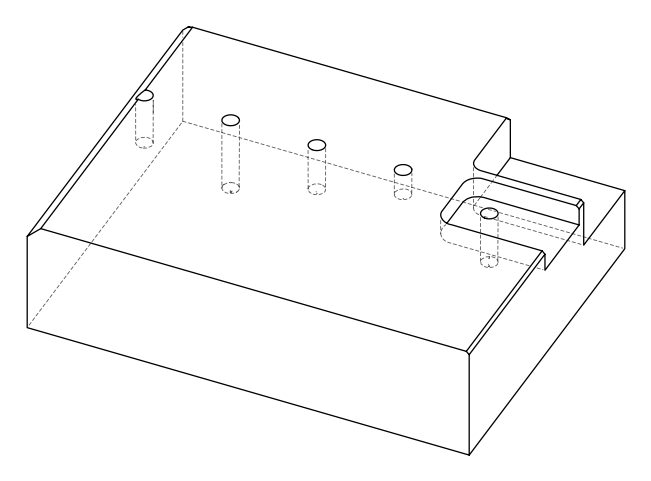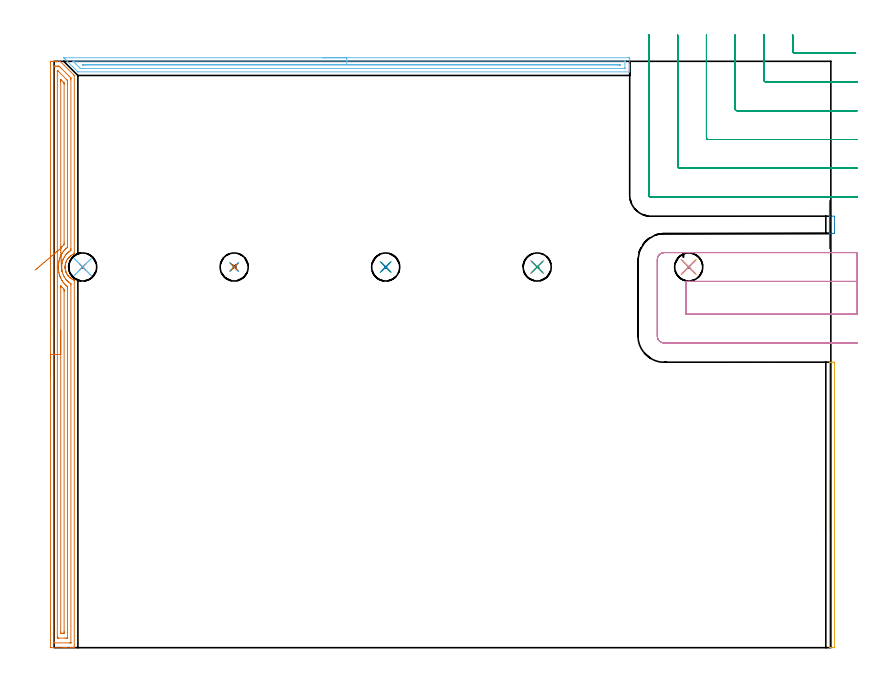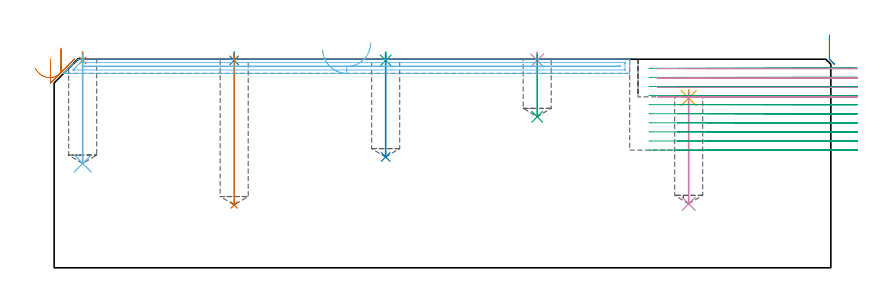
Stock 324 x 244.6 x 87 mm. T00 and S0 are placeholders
(PLAN: 16 operations, 3 tool changes, 32.3 min)
(1 SPOT_DRILL | STEP1POCKET | NXT0321_9005460120000 | 0.03 min | 1 mm3)
(2 SPOT_DRILL_1 | STEP1POCKET_1 | NXT0321_9005460120000 | 0.03 min | 1 mm3)
(3 SPOT_DRILL_2 | STEP1POCKET_2 | NXT0321_9005460120000 | 0.03 min | 1 mm3)
(4 SPOT_DRILL_3 | STEP1POCKET_3 | NXT0321_9005460120000 | 0.03 min | 1 mm3)
(5 SPOT_DRILL_4 | STEP1POCKET_4 | NXT0321_9005460120000 | 0.03 min | 1673 mm3)
(6 DRILL_BLIND_HOLE_INTO_CENTER | STEP1POCKET | UGT0301_227 | 0.18 min | 4413 mm3)
(7 DRILL_BLIND_HOLE_INTO_CENTER_1 | STEP1POCKET_1 | UGT0301_227 | 0.25 min | 6268 mm3)
(8 DRILL_BLIND_HOLE_INTO_CENTER_2 | STEP1POCKET_2 | UGT0301_227 | 0.17 min | 4124 mm3)
(9 DRILL_BLIND_HOLE_INTO_CENTER_3 | STEP1POCKET_3 | UGT0301_227 | 0.11 min | 2321 mm3)
(10 DRILL_BLIND_HOLE_INTO_CENTER_4 | STEP1POCKET_4 | UGT0301_227 | 0.19 min | 4621 mm3)
(11 AREA_MILL | FG_CHAMFER_SURFACE | UGT0205_001 | 1.1 min | 266 mm3)
(12 AREA_MILL_1 | FG_CHAMFER_SURFACE_1 | UGT0205_001 | 5.75 min | 4233 mm3)
(13 AREA_MILL_2 | FG_CHAMFER_SURFACE_2 | UGT0205_001 | 8.05 min | 11814 mm3)
(14 AREA_MILL_3 | FG_CHAMFER_SURFACE_3 | UGT0205_001 | 0.21 min | 25 mm3)
(15 MILL_CORNER_NOTCH_RECTANGULAR | CORNER_NOTCH_RECTANGULAR | NXT0201_012 | Follow Part, ap 4, ae 75% | 12.79 min | 204741 mm3)
(16 MILL_SLOT | SLOT_PARTIAL_RECTANGULAR | NXT0201_012 | Follow Part, ap 4, ae 75% | 3.39 min | 65215 mm3)
(TOOL NXT0321_9005460120000 | NC Spot Drill, 142deg, 12mm, Carbide, Uncoated | D12 PA142 FL30 Z2)
(TOOL UGT0301_227 | Twist Drill 11.7 mm | D11.7 PA118 FL90 Z2)
(TOOL UGT0205_001 | Chamfer Mill 20 x 3 x 45 deg. | D20 FL50 Z2)
(TOOL NXT0201_012 | ENDMILL 16mm [2P460-1600-NA 1630] | D16 FL38 Z6)
(OP 1 SPOT_DRILL)
G17 G21 G94 G90
T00 M6
G54
G17 G0 G90 X11.9 Y158.8 S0 M3
G43 Z97. H0
G94 G81 G98 Z86.496 F250. R90.
G80
M5
M2
(OP 2 SPOT_DRILL_1)
G17 G21 G94 G90
T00 M6
G54
G17 G0 G90 X75.1 Y158.8 S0 M3
G43 Z97. H0
G94 G81 G98 Z86.496 F250. R90.
G80
M5
M2
(OP 3 SPOT_DRILL_2)
G17 G21 G94 G90
T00 M6
G54
G17 G0 G90 X138.3 Y158.8 S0 M3
G43 Z97. H0
G94 G81 G98 Z86.496 F250. R90.
G80
M5
M2
(OP 4 SPOT_DRILL_3)
G17 G21 G94 G90
T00 M6
G54
G17 G0 G90 X201.5 Y158.8 S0 M3
G43 Z97. H0
G94 G81 G98 Z86.496 F250. R90.
G80
M5
M2
(OP 5 SPOT_DRILL_4)
G17 G21 G94 G90
T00 M6
G54
G17 G0 G90 X264.7 Y158.8 S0 M3
G43 Z97. H0
G94 G81 G98 Z70.796 F250. R74.3
G80
M5
M2
(OP 6 DRILL_BLIND_HOLE_INTO_CENTER)
G17 G21 G94 G90
T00 M6
G54
G17 G0 G90 X11.9 Y158.8 S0 M3
G43 Z97. H0
G94 G81 G98 Z43.5 F250. R89.
G80
M5
M2
(OP 7 DRILL_BLIND_HOLE_INTO_CENTER_1)
G17 G21 G94 G90
T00 M6
G54
G17 G0 G90 X75.1 Y158.8 S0 M3
G43 Z97. H0
G94 G81 G98 Z26.2 F250. R89.
G80
M5
M2
(OP 8 DRILL_BLIND_HOLE_INTO_CENTER_2)
G17 G21 G94 G90
T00 M6
G54
G17 G0 G90 X138.3 Y158.8 S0 M3
G43 Z97. H0
G94 G81 G98 Z46.2 F250. R89.
G80
M5
M2
(OP 9 DRILL_BLIND_HOLE_INTO_CENTER_3)
G17 G21 G94 G90
T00 M6
G54
G17 G0 G90 X201.5 Y158.8 S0 M3
G43 Z97. H0
G94 G81 G98 Z63. F250. R89.
G80
M5
M2
(OP 10 DRILL_BLIND_HOLE_INTO_CENTER_4)
G17 G21 G94 G90
T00 M6
G54
G17 G0 G90 X264.7 Y158.8 S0 M3
G43 Z97. H0
G94 G81 G98 Z26.7 F250. R73.3
G80
M5
M2
(OP 11 AREA_MILL)
G17 G21 G94 G90
T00 M6
G54
G17 G0 G90 X323.4 Y49.55 S1061 M3
G43 Z97. H0
G94 G1 Y49.588 Z96.128 F250.
Y49.702 Z95.263
Y49.891 Z94.412
Y50.153 Z93.58
Y50.487 Z92.774
Y50.89 Z92.
Y51.359 Z91.264
Y51.89 Z90.572
Y52.479 Z89.929
Y53.122 Z89.34
Y53.814 Z88.808
Y54.55 Z88.34
Y55.324 Z87.937
Y56.13 Z87.603
Y56.962 Z87.341
Y57.814 Z87.152
Y58.678 Z87.038
Y59.55 Z87.
Y118.934
X323.403 Y119.09 Z86.988
X323.456 Y119.093 Z86.935
X323.85 Y119.1 Z86.549
X324.231 Z86.169
X324.896 Z85.499
X325.228 Z85.168
X325.491 Y119.098 Z84.905
X325.496 Y118.934 Z84.904
X325.5 Y118.631 Z84.9
Y0.311
X325.497 Y0.166 Z84.903
X325.491 Y0.002 Z84.905
X325.228 Y0. Z85.168
X324.896 Z85.499
X323.85 Z86.55
X323.456 Y0.007 Z86.935
X323.403 Y0.01 Z86.988
X323.4 Y0.166 Z87.
Y59.55
Y60.422 Z87.038
Y61.287 Z87.152
Y62.138 Z87.341
Y62.97 Z87.603
Y63.776 Z87.937
Y64.55 Z88.34
Y65.286 Z88.808
Y65.978 Z89.34
Y66.621 Z89.929
Y67.21 Z90.572
Y67.742 Z91.264
Y68.21 Z92.
Y68.613 Z92.774
Y68.947 Z93.58
Y69.209 Z94.412
Y69.398 Z95.263
Y69.512 Z96.128
Y69.55 Z97.
M5
M2
(OP 12 AREA_MILL_1)
G17 G21 G94 G90
T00 M6
G54
G17 G0 G90 X112.05 Y246.1 S1061 M3
G43 Z97. H0
Z91.1
G94 G1 X112.088 Z90.228 F250.
X112.202 Z89.364
X112.391 Z88.512
X112.653 Z87.68
X112.987 Z86.874
X113.39 Z86.1
X113.858 Z85.364
X114.39 Z84.672
X114.979 Z84.029
X115.622 Z83.44
X116.314 Z82.908
X117.05 Z82.44
X117.824 Z82.037
X118.63 Z81.703
X119.462 Z81.441
X120.313 Z81.252
X121.178 Z81.138
X122.05 Z81.1
X239.486 Y246.099 Z81.101
X239.822 Y246.097 Z81.102
X240.09 Y246.093 Z81.104
X240.1 Y245.769 Z81.428
Y243.15 Z84.044
Y242.604 Z84.593
Y242.277 Z84.919
Y241.731 Z85.465
Y241.404 Z85.79
Y240.448 Z86.751
X240.097 Y240.322 Z86.871
X240.09 Y240.202 Z86.988
X239.933 Y240.2 Z87.
X9.972
X9.905 Y240.205 Z86.99
X9.869 Y240.233 Z86.964
X9.691 Y240.408 Z86.791
X5.639 Y244.459 Z82.737
X5.507 Y244.592 Z82.606
X5.339 Y244.759 Z82.438
X5.202 Y244.896 Z82.3
X5.06 Y245.039 Z82.159
X4.913 Y245.186 Z82.011
X4.765 Y245.332 Z81.863
X4.614 Y245.485 Z81.713
X4.486 Y245.613 Z81.585
X4.329 Y245.769 Z81.426
X4.167 Y245.932 Z81.266
X4.057 Y246.041 Z81.153
X4.011 Y246.089 Z81.103
X4.093 Y246.096 Z81.101
X4.129 Y246.099
X122.05 Y246.1 Z81.1
Y244.686 Z82.514
X237.915
X238.049 Y244.684 Z82.516
X238.081 Y244.682 Z82.518
X238.09 Y244.679 Z82.521
X238.094 Y244.671 Z82.529
X238.097 Y244.643 Z82.557
X238.1 Y244.505 Z82.695
Y241.887 Z85.313
X238.097 Y241.756 Z85.444
X238.093 Y241.652 Z85.548
X238.09 Y241.624 Z85.576
X238.079 Y241.621 Z85.579
X238.039 Y241.619 Z85.581
X237.7 Y241.615 Z85.585
X11.543
X11.204 Y241.616 Z85.584
X11.035 Y241.619 Z85.581
X10.955 Y241.621 Z85.579
X10.865 Y241.695 Z85.505
X10.275 Y242.277 Z84.923
X9.079 Y243.47 Z83.73
X8.527 Y244.023 Z83.177
X8.186 Y244.364 Z82.836
X7.915 Y244.641 Z82.559
X7.888 Y244.673 Z82.527
X7.885 Y244.679 Z82.521
X7.897 Y244.681 Z82.519
X7.992 Y244.684 Z82.516
X8.186 Y244.685 Z82.515
X8.401 Y244.686 Z82.514
X122.05
Y243.272 Z83.928
X235.021
X235.791 Y243.27 Z83.93
X235.914 Y243.268 Z83.932
X236.037 Y243.265 Z83.935
X236.091 Y243.254 Z83.946
X236.094 Y243.21 Z83.99
X236.096 Y243.15 Z84.05
X236.093 Y243.06 Z84.14
X236.09 Y243.041 Z84.159
X236.077 Y243.035 Z84.165
X236.035 Y243.032 Z84.168
X235.914 Y243.03 Z84.17
X235.145 Y243.028 Z84.172
X12.527 Y243.029 Z84.171
X12.278 Y243.03 Z84.17
X12.112 Y243.032 Z84.168
X11.984 Y243.035 Z84.165
X11.955 Y243.057 Z84.143
X11.855 Y243.15 Z84.05
X11.758 Y243.248 Z83.952
X11.754 Y243.266 Z83.934
X12.651 Y243.271 Z83.929
X122.05 Y243.272 Z83.928
X122.922 Z83.966
X123.786 Z84.08
X124.638 Z84.269
X125.47 Z84.531
X126.276 Z84.865
X127.05 Z85.268
X127.786 Z85.737
X128.478 Z86.268
X129.121 Z86.857
X129.71 Z87.501
X130.242 Z88.193
X130.71 Z88.928
X131.113 Z89.702
X131.447 Z90.508
X131.709 Z91.34
X131.898 Z92.192
X132.012 Z93.057
X132.05 Z93.928
G0 Z97.
M5
M2
(OP 13 AREA_MILL_2)
G17 G21 G94 G90
T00 M6
G54
G17 G0 G90 X-1.5 Y112.3 S1061 M3
G43 Z97. H0
Z87.1
G94 G1 Y112.338 Z86.228 F250.
Y112.452 Z85.363
Y112.641 Z84.512
Y112.903 Z83.68
Y113.237 Z82.874
Y113.64 Z82.1
Y114.108 Z81.364
Y114.64 Z80.672
Y115.229 Z80.029
Y115.872 Z79.44
Y116.564 Z78.908
Y117.3 Z78.44
Y118.074 Z78.037
Y118.88 Z77.703
Y119.712 Z77.441
Y120.564 Z77.252
Y121.428 Z77.138
Y122.3 Z77.1
Y243.637
X-1.499 Y244.006 Z77.101
X-1.493 Y244.521 Z77.102
X-1.49 Y244.592 Z77.104
X-0.981 Y244.6 Z77.613
X-0.389 Z78.208
X-0.095 Z78.501
X0.497 Z79.094
X0.791 Z79.387
X1.38 Z79.979
X2.121 Z80.72
X2.271 Y244.599 Z80.87
X2.506 Y244.59 Z81.103
X2.564 Y244.535 Z81.162
X2.649 Y244.452 Z81.247
X8.324 Y238.776 Z86.923
X8.378 Y238.72 Z86.978
X8.394 Y238.695 Z86.992
X8.4 Y238.656 Z87.
Y164.652
X8.395 Y164.313 Z86.994
X8.393 Y164.297 Z86.993
X8.247 Y164.232 Z86.847
X7.996 Y164.123 Z86.595
X7.881 Y164.066 Z86.479
X7.593 Y163.922 Z86.192
X7.199 Y163.684 Z85.797
X6.995 Y163.543 Z85.593
X6.817 Y163.421 Z85.416
X6.712 Y163.335 Z85.312
X6.404 Y163.05 Z85.002
X6.335 Y162.987 Z84.935
X6.289 Y162.945 Z84.889
X6.217 Y162.869 Z84.817
X6.109 Y162.753 Z84.706
X5.894 Y162.527 Z84.493
X5.831 Y162.448 Z84.431
X5.547 Y162.048 Z84.147
X5.29 Y161.633 Z83.89
X5.112 Y161.279 Z83.71
X5.026 Y161.086 Z83.623
X4.95 Y160.918 Z83.55
X4.888 Y160.739 Z83.484
X4.86 Y160.64 Z83.453
X4.779 Y160.366 Z83.373
X4.758 Y160.294 Z83.351
X4.736 Y160.194 Z83.328
X4.654 Y159.845 Z83.252
X4.593 Y159.399 Z83.187
X4.584 Y159.212 Z83.167
X4.564 Y158.951 Z83.157
X4.566 Y158.835
Y158.809 Z83.155
X4.567 Y158.729 Z83.157
Y158.705 Z83.158
X4.568 Y158.504 Z83.163
X4.573 Y158.461 Z83.165
X4.578 Y158.411 Z83.168
X4.585 Y158.33 Z83.178
X4.597 Y158.176 Z83.195
X4.607 Y158.057 Z83.206
X4.683 Y157.609 Z83.283
X4.791 Y157.163 Z83.389
X4.819 Y157.073 Z83.417
X4.866 Y156.921 Z83.464
X4.927 Y156.75 Z83.525
X4.952 Y156.683 Z83.548
X4.977 Y156.627 Z83.572
X5.078 Y156.4 Z83.676
X5.137 Y156.269 Z83.735
X5.383 Y155.815 Z83.98
X5.518 Y155.604 Z84.114
X5.622 Y155.439 Z84.221
X5.662 Y155.375 Z84.261
X5.744 Y155.262 Z84.344
X5.841 Y155.141 Z84.44
X6.07 Y154.883 Z84.67
X6.136 Y154.809 Z84.736
X6.459 Y154.481 Z85.057
X6.552 Y154.4 Z85.148
X6.585 Y154.37 Z85.182
X6.712 Y154.265 Z85.312
X6.733 Y154.25 Z85.333
X6.82 Y154.187 Z85.42
X6.995 Y154.062 Z85.59
X7.144 Y153.953 Z85.743
X7.594 Y153.673 Z86.192
X7.748 Y153.587 Z86.347
X8.034 Y153.454 Z86.633
X8.223 Y153.374 Z86.82
X8.396 Y153.295 Z86.989
X8.4 Y153.061 Z87.
Y0.148
X8.397 Y0.01 Z86.988
X8.376 Y0.008 Z86.967
X8.056 Y0. Z86.655
X7.583 Z86.182
X6.995 Z85.59
X4.928 Z83.526
X4.336 Z82.931
X3.746 Z82.341
X-1.278 Y0.001 Z77.319
X-1.492 Y0.01 Z77.105
X-1.499 Y0.223 Z77.099
X-1.5 Y8.2 Z77.1
Y122.3
X-0.086 Z78.514
X-0.085 Y242.444 Z78.515
X-0.084 Y242.554 Z78.516
X-0.082 Y242.58 Z78.518
X-0.08 Y242.586 Z78.52
X-0.064 Y242.59 Z78.536
X0.042 Y242.595 Z78.642
X0.417 Y242.599 Z79.017
X0.791 Y242.6 Z79.391
X1.304 Y242.599 Z79.904
X1.677 Y242.595 Z80.277
X2.049 Y242.589 Z80.649
X2.426 Y242.223 Z81.026
X6.109 Y238.541 Z84.709
X6.875 Y237.765 Z85.475
X6.979 Y237.65 Z85.579
X6.981 Y237.544 Z85.581
X6.984 Y237.324 Z85.584
X6.986 Y236.883 Z85.586
Y166.445
X6.982 Y165.994 Z85.582
X6.979 Y165.775 Z85.579
X6.971 Y165.732 Z85.571
X6.939 Y165.708 Z85.539
X6.874 Y165.665 Z85.474
X6.682 Y165.544 Z85.282
X6.343 Y165.308 Z84.943
X6.109 Y165.141 Z84.709
X5.848 Y164.914 Z84.448
X5.559 Y164.652 Z84.159
X5.391 Y164.483 Z83.991
X5.223 Y164.306 Z83.823
X4.964 Y164.021 Z83.564
X4.769 Y163.76 Z83.369
X4.589 Y163.506 Z83.189
X4.336 Y163.121 Z82.936
X4.241 Y162.965 Z82.841
X4.187 Y162.869 Z82.787
X3.938 Y162.378 Z82.538
X3.758 Y161.977 Z82.358
X3.705 Y161.849 Z82.305
X3.672 Y161.754 Z82.272
X3.455 Y161.083 Z82.055
X3.45 Y161.064 Z82.05
X3.292 Y160.353 Z81.892
X3.267 Y160.194 Z81.867
X3.187 Y159.566 Z81.787
X3.169 Y159.302 Z81.769
X3.154 Y159.009 Z81.754
X3.155 Y158.708 Z81.755
X3.16 Y158.411 Z81.76
X3.216 Y157.755 Z81.816
X3.251 Y157.519 Z81.851
X3.314 Y157.148 Z81.914
X3.418 Y156.66 Z82.018
X3.425 Y156.627 Z82.025
X3.45 Y156.531 Z82.05
X3.712 Y155.736 Z82.312
X3.917 Y155.266 Z82.517
X4.135 Y154.844 Z82.735
X4.336 Y154.483 Z82.936
X4.677 Y153.953 Z83.277
X4.913 Y153.644 Z83.513
X5.223 Y153.289 Z83.823
X5.331 Y153.17 Z83.931
X5.437 Y153.061 Z84.037
X5.779 Y152.734 Z84.379
X6.109 Y152.466 Z84.709
X6.514 Y152.169 Z85.114
X6.979 Y151.859 Z85.579
X6.981 Y151.837 Z85.581
X6.983 Y151.728 Z85.583
X6.986 Y151.287 Z85.586
X6.985 Y2.157 Z85.585
X6.984 Y2.046 Z85.584
X6.982 Y2.02 Z85.582
X6.98 Y2.014 Z85.58
X6.964 Y2.01 Z85.564
X6.858 Y2.005 Z85.458
X6.483 Y2.001 Z85.083
X0.279 Y2. Z78.879
X0.046 Y2.004 Z78.646
X-0.042 Y2.007 Z78.558
X-0.076 Y2.01 Z78.524
X-0.079 Y2.051 Z78.521
X-0.082 Y2.156 Z78.518
X-0.086 Y2.368 Z78.514
Y122.3
X1.328 Z79.928
X1.329 Y240.44 Z79.929
X1.33 Y240.527 Z79.93
X1.333 Y240.57 Z79.933
X1.334 Y240.585 Z79.934
X1.36 Y240.59 Z79.96
X1.523 Y240.595 Z80.123
X1.596 Y240.59 Z80.196
X1.677 Y240.517 Z80.277
X1.759 Y240.44 Z80.359
X5.223 Y236.978 Z83.823
X5.325 Y236.873 Z83.925
X5.43 Y236.759 Z84.03
X5.565 Y236.605 Z84.165
X5.567 Y236.527 Z84.167
X5.57 Y235.982 Z84.17
X5.571 Y235.631 Z84.171
Y167.327
X5.57 Y167.151 Z84.17
X5.567 Y167.064 Z84.167
X5.565 Y167.024 Z84.165
X5.546 Y167.001 Z84.146
X5.223 Y166.723 Z83.823
X5.07 Y166.589 Z83.67
X4.901 Y166.435 Z83.501
X4.616 Y166.154 Z83.216
X4.336 Y165.865 Z82.936
X4.183 Y165.698 Z82.783
X4.047 Y165.544 Z82.647
X3.789 Y165.203 Z82.389
X3.45 Y164.72 Z82.05
X3.423 Y164.679 Z82.023
X3.405 Y164.652 Z82.005
X3.087 Y164.126 Z81.687
X2.897 Y163.76 Z81.497
X2.785 Y163.538 Z81.385
X2.564 Y163.059 Z81.164
X2.508 Y162.925 Z81.108
X2.487 Y162.869 Z81.087
X2.284 Y162.259 Z80.884
X2.196 Y161.977 Z80.796
X2.085 Y161.567 Z80.685
X1.974 Y161.086 Z80.574
X1.921 Y160.841 Z80.521
X1.828 Y160.194 Z80.428
X1.812 Y160.059 Z80.412
X1.776 Y159.701 Z80.376
X1.748 Y159.302 Z80.348
X1.745 Y159.234 Z80.345
X1.742 Y158.411 Z80.342
X1.744 Y158.343 Z80.344
X1.811 Y157.519 Z80.411
X1.829 Y157.367 Z80.429
X1.949 Y156.627 Z80.549
X2.025 Y156.277 Z80.625
X2.157 Y155.736 Z80.757
X2.381 Y155.028 Z80.981
X2.446 Y154.844 Z81.046
X2.564 Y154.561 Z81.164
X2.846 Y153.953 Z81.446
X3.16 Y153.353 Z81.76
X3.336 Y153.061 Z81.936
X3.45 Y152.883 Z82.05
X3.736 Y152.46 Z82.336
X3.958 Y152.169 Z82.558
X4.336 Y151.735 Z82.936
X4.78 Y151.278 Z83.38
X5.004 Y151.062 Z83.604
X5.223 Y150.877 Z83.823
X5.564 Y150.591 Z84.164
X5.567 Y150.503 Z84.167
X5.569 Y150.386 Z84.169
X5.571 Y150.035 Z84.171
X5.572 Y149.494 Z84.172
X5.571 Y4.16 Z84.171
X5.57 Y4.073 Z84.17
X5.567 Y4.03 Z84.167
X5.566 Y4.016 Z84.166
X5.54 Y4.01 Z84.14
X5.38 Y4.002 Z83.98
X5.223 Y4.001 Z83.823
X4.495 Y4. Z83.095
X1.837 Z80.437
X1.677 Y4.001 Z80.277
X1.518 Y4.003 Z80.118
X1.412 Y4.006 Z80.012
X1.335 Y4.011 Z79.935
X1.333 Y4.044 Z79.933
X1.331 Y4.16 Z79.931
X1.329 Y4.511 Z79.929
X1.328 Y122.3 Z79.928
X2.743 Z81.343
Y150.206
X2.749 Y150.983 Z81.349
X2.83 Y150.893 Z81.43
X3.008 Y150.684 Z81.608
X3.262 Y150.386 Z81.862
X3.45 Y150.176 Z82.05
X4.103 Y149.494 Z82.703
X4.146 Y149.445 Z82.746
X4.15 Y149.404 Z82.75
X4.154 Y149.316 Z82.754
X4.156 Y149.139 Z82.756
X4.157 Y148.783 Z82.757
Y148.603
Y6.835
X4.153 Y6.128 Z82.753
X4.15 Y6.025 Z82.75
X4.146 Y6.009 Z82.746
X4.124 Y6.006 Z82.724
X4.072 Y6.003 Z82.672
X3.865 Y6.001 Z82.465
X3.45 Y6. Z82.05
X3.394 Z81.994
X3.016 Y6.006 Z81.616
X2.827 Y6.01 Z81.427
X2.749 Y6.019 Z81.349
X2.748 Y6.08 Z81.348
X2.743 Y6.654 Z81.343
Y122.3
Y123.172 Z81.381
Y124.036 Z81.495
Y124.888 Z81.683
Y125.72 Z81.946
Y126.526 Z82.28
Y127.3 Z82.682
Y128.036 Z83.151
Y128.728 Z83.682
Y129.371 Z84.272
Y129.96 Z84.915
Y130.492 Z85.607
Y130.96 Z86.343
Y131.363 Z87.116
Y131.697 Z87.922
Y131.959 Z88.754
Y132.148 Z89.606
Y132.262 Z90.471
Y132.3 Z91.343
G0 X3.07 Y156.939 Z91.675
G1 X3.069 Y156.948 Z90.803
X3.067 Y157.034 Z89.935
X3.061 Y157.194 Z89.077
X3.053 Y157.428 Z88.237
X3.043 Y157.735 Z87.42
X3.031 Y158.112 Z86.634
X3.016 Y158.556 Z85.883
X2.999 Y159.063 Z85.173
X2.98 Y159.631 Z84.511
X2.96 Y160.254 Z83.901
X2.937 Y160.927 Z83.347
X2.913 Y161.647 Z82.854
X2.888 Y162.406 Z82.426
X2.862 Y163.2 Z82.065
X2.835 Y164.023 Z81.775
X2.806 Y164.867 Z81.558
X2.778 Y165.728 Z81.416
X2.749 Y166.597 Z81.349
X2.747 Y166.644 Z81.347
X2.745 Y166.782 Z81.345
X2.743 Y167.147 Z81.343
Y167.327
Y235.982
X2.744 Y236.691 Z81.344
X2.747 Y236.873 Z81.347
X2.749 Y236.98 Z81.349
X2.781 Y236.958 Z81.381
X2.874 Y236.873 Z81.474
X3.45 Y236.3 Z82.05
X3.767 Y235.982 Z82.367
X4.089 Y235.65 Z82.689
X4.151 Y235.576 Z82.751
X4.153 Y235.536 Z82.753
X4.155 Y235.448 Z82.755
X4.157 Y235.27 Z82.757
Y235.09
Y169.11
X4.153 Y168.403 Z82.753
X4.15 Y168.218 Z82.75
X4.139 Y168.137 Z82.739
X3.45 Y167.43 Z82.05
X3.4 Y167.377 Z82.
X3.355 Y167.327 Z81.955
X3.154 Y167.094 Z81.754
X2.993 Y166.895 Z81.593
X2.919 Y166.803 Z81.519
X2.816 Y166.673 Z81.416
X2.765 Y166.61 Z81.365
X2.749 Y166.597 Z81.349
X2.203 Y166.133 Z80.851
X1.627 Y165.642 Z80.418
X1.023 Y165.129 Z80.052
X0.398 Y164.598 Z79.756
X-0.245 Y164.051 Z79.533
X-0.899 Y163.494 Z79.385
X-1.562 Y162.931 Z79.312
X-2.226 Y162.366 Z79.315
X-2.888 Y161.803 Z79.394
X-3.542 Y161.247 Z79.548
X-4.184 Y160.702 Z79.777
X-4.807 Y160.171 Z80.078
X-5.409 Y159.66 Z80.45
X-5.983 Y159.172 Z80.889
X-6.526 Y158.71 Z81.391
X-7.034 Y158.278 Z81.954
X-7.502 Y157.88 Z82.573
X-7.928 Y157.518 Z83.244
G0 Z97.
M5
M2
(OP 14 AREA_MILL_3)
G17 G21 G94 G90
T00 M6
G54
G17 G0 G90 X323.4 Y166.4 S1061 M3
G43 Z97. H0
G94 G1 Y166.438 Z96.128 F250.
Y166.552 Z95.263
Y166.741 Z94.412
Y167.003 Z93.58
Y167.337 Z92.774
Y167.74 Z92.
Y168.208 Z91.264
Y168.74 Z90.572
Y169.329 Z89.929
Y169.972 Z89.34
Y170.664 Z88.808
Y171.4 Z88.34
Y172.174 Z87.937
Y172.98 Z87.603
Y173.812 Z87.341
Y174.663 Z87.152
Y175.528 Z87.038
Y176.4 Z87.
Y179.94
X323.404 Y179.99 Z86.99
X323.419 Y179.994 Z86.976
X323.563 Y180. Z86.836
X325.492 Y179.999 Z84.906
X325.495 Y179.94 Z84.905
X325.5 Y179.641 Z84.9
Y173.003
X325.496 Y172.86 Z84.904
X325.492 Y172.801 Z84.907
X323.562 Y172.8 Z86.836
X323.419 Y172.806 Z86.976
X323.404 Y172.81 Z86.99
X323.4 Y172.86 Z87.
Y176.4
Y177.272 Z87.038
Y178.136 Z87.152
Y178.988 Z87.341
Y179.82 Z87.603
Y180.626 Z87.937
Y181.4 Z88.34
Y182.136 Z88.808
Y182.828 Z89.34
Y183.471 Z89.929
Y184.06 Z90.572
Y184.591 Z91.264
Y185.06 Z92.
Y185.463 Z92.774
Y185.797 Z93.58
Y186.059 Z94.412
Y186.248 Z95.264
Y186.362 Z96.128
Y186.4 Z97.
M5
M2
(OP 15 MILL_CORNER_NOTCH_RECTANGULAR)
G17 G21 G94 G90
T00 M6
G54
G17 G0 G90 X308.1 Y255.6 S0 M3
G43 Z97. H1
Z83.21
G94 G1 Y252.6 F250.
Y248.795 F500.
G3 X308.895 Y248. R0.8
G1 X331.242
X334.242 F250.
G0 Z97.
X296.1 Y255.6
Z83.21
G1 Y252.6
Y236.795 F500.
G3 X296.895 Y236. R0.8
G1 X332.
X335. F250.
G0 Z97.
X284.1 Y255.6
Z83.21
G1 Y252.6
Y224.796 F500.
G3 X284.896 Y224. R0.8
G1 X332.
X335. F250.
G0 Z97.
X272.1 Y255.6
Z83.21
G1 Y252.6
Y212.796 F500.
G3 X272.896 Y212. R0.8
G1 X332.
X335. F250.
G0 Z97.
X260.1 Y255.6
Z83.21
G1 Y252.6
Y200.796 F500.
G3 X260.896 Y200. R0.8
G1 X332.
X335. F250.
G0 Z97.
X248.1 Y255.6
Z83.21
G1 Y252.6
Y188.796 F500.
G3 X248.896 Y188. R0.8
G1 X332.
X335. F250.
G0 Z97.
X308.1 Y255.6
Z79.42
G1 Y252.6
Y248.795 F500.
G3 X308.895 Y248. R0.8
G1 X331.242
X334.242 F250.
G0 Z97.
X296.1 Y255.6
Z79.42
G1 Y252.6
Y236.795 F500.
G3 X296.895 Y236. R0.8
G1 X332.
X335. F250.
G0 Z97.
X284.1 Y255.6
Z79.42
G1 Y252.6
Y224.796 F500.
G3 X284.896 Y224. R0.8
G1 X332.
X335. F250.
G0 Z97.
X272.1 Y255.6
Z79.42
G1 Y252.6
Y212.796 F500.
G3 X272.896 Y212. R0.8
G1 X332.
X335. F250.
G0 Z97.
X260.1 Y255.6
Z79.42
G1 Y252.6
Y200.796 F500.
G3 X260.896 Y200. R0.8
G1 X332.
X335. F250.
G0 Z97.
X248.1 Y255.6
Z79.42
G1 Y252.6
Y188.796 F500.
G3 X248.896 Y188. R0.8
G1 X332.
X335. F250.
G0 Z97.
X308.1 Y255.6
Z75.63
G1 Y252.6
Y248.795 F500.
G3 X308.895 Y248. R0.8
G1 X331.242
X334.242 F250.
G0 Z97.
X296.1 Y255.6
Z75.63
G1 Y252.6
Y236.795 F500.
G3 X296.895 Y236. R0.8
G1 X332.
X335. F250.
G0 Z97.
X284.1 Y255.6
Z75.63
G1 Y252.6
Y224.796 F500.
G3 X284.896 Y224. R0.8
G1 X332.
X335. F250.
G0 Z97.
X272.1 Y255.6
Z75.63
G1 Y252.6
Y212.796 F500.
G3 X272.896 Y212. R0.8
G1 X332.
X335. F250.
G0 Z97.
X260.1 Y255.6
Z75.63
G1 Y252.6
Y200.796 F500.
G3 X260.896 Y200. R0.8
G1 X332.
X335. F250.
G0 Z97.
X248.1 Y255.6
Z75.63
G1 Y252.6
Y188.796 F500.
G3 X248.896 Y188. R0.8
G1 X332.
X335. F250.
G0 Z97.
X308.1 Y255.6
Z71.84
G1 Y252.6
Y248.795 F500.
G3 X308.895 Y248. R0.8
G1 X331.242
X334.242 F250.
G0 Z97.
X296.1 Y255.6
Z71.84
G1 Y252.6
Y236.795 F500.
G3 X296.895 Y236. R0.8
G1 X332.
X335. F250.
G0 Z97.
X284.1 Y255.6
Z71.84
G1 Y252.6
Y224.796 F500.
G3 X284.896 Y224. R0.8
G1 X332.
X335. F250.
G0 Z97.
X272.1 Y255.6
Z71.84
G1 Y252.6
Y212.796 F500.
G3 X272.896 Y212. R0.8
G1 X332.
X335. F250.
G0 Z97.
X260.1 Y255.6
Z71.84
G1 Y252.6
Y200.796 F500.
G3 X260.896 Y200. R0.8
G1 X332.
X335. F250.
G0 Z97.
X248.1 Y255.6
Z71.84
G1 Y252.6
Y188.796 F500.
G3 X248.896 Y188. R0.8
G1 X332.
X335. F250.
G0 Z97.
X308.1 Y255.6
Z68.05
G1 Y252.6
Y248.795 F500.
G3 X308.895 Y248. R0.8
G1 X331.242
X334.242 F250.
G0 Z97.
X296.1 Y255.6
Z68.05
G1 Y252.6
Y236.795 F500.
G3 X296.895 Y236. R0.8
G1 X332.
X335. F250.
G0 Z97.
X284.1 Y255.6
Z68.05
G1 Y252.6
Y224.796 F500.
G3 X284.896 Y224. R0.8
G1 X332.
X335. F250.
G0 Z97.
X272.1 Y255.6
Z68.05
G1 Y252.6
Y212.796 F500.
G3 X272.896 Y212. R0.8
G1 X332.
X335. F250.
G0 Z97.
X260.1 Y255.6
Z68.05
G1 Y252.6
Y200.796 F500.
G3 X260.896 Y200. R0.8
G1 X332.
X335. F250.
G0 Z97.
X248.1 Y255.6
Z68.05
G1 Y252.6
Y188.796 F500.
G3 X248.896 Y188. R0.8
G1 X332.
X335. F250.
G0 Z97.
X308.1 Y255.6
Z64.26
G1 Y252.6
Y248.795 F500.
G3 X308.895 Y248. R0.8
G1 X331.242
X334.242 F250.
G0 Z97.
X296.1 Y255.6
Z64.26
G1 Y252.6
Y236.795 F500.
G3 X296.895 Y236. R0.8
G1 X332.
X335. F250.
G0 Z97.
X284.1 Y255.6
Z64.26
G1 Y252.6
Y224.796 F500.
G3 X284.896 Y224. R0.8
G1 X332.
X335. F250.
G0 Z97.
X272.1 Y255.6
Z64.26
G1 Y252.6
Y212.796 F500.
G3 X272.896 Y212. R0.8
G1 X332.
X335. F250.
G0 Z97.
X260.1 Y255.6
Z64.26
G1 Y252.6
Y200.796 F500.
G3 X260.896 Y200. R0.8
G1 X332.
X335. F250.
G0 Z97.
X248.1 Y255.6
Z64.26
G1 Y252.6
Y188.796 F500.
G3 X248.896 Y188. R0.8
G1 X332.
X335. F250.
G0 Z97.
X308.1 Y255.6
Z60.47
G1 Y252.6
Y248.795 F500.
G3 X308.895 Y248. R0.8
G1 X331.242
X334.242 F250.
G0 Z97.
X296.1 Y255.6
Z60.47
G1 Y252.6
Y236.795 F500.
G3 X296.895 Y236. R0.8
G1 X332.
X335. F250.
G0 Z97.
X284.1 Y255.6
Z60.47
G1 Y252.6
Y224.796 F500.
G3 X284.896 Y224. R0.8
G1 X332.
X335. F250.
G0 Z97.
X272.1 Y255.6
Z60.47
G1 Y252.6
Y212.796 F500.
G3 X272.896 Y212. R0.8
G1 X332.
X335. F250.
G0 Z97.
X260.1 Y255.6
Z60.47
G1 Y252.6
Y200.796 F500.
G3 X260.896 Y200. R0.8
G1 X332.
X335. F250.
G0 Z97.
X248.1 Y255.6
Z60.47
G1 Y252.6
Y188.796 F500.
G3 X248.896 Y188. R0.8
G1 X332.
X335. F250.
G0 Z97.
X308.1 Y255.6
Z56.68
G1 Y252.6
Y248.795 F500.
G3 X308.895 Y248. R0.8
G1 X331.242
X334.242 F250.
G0 Z97.
X296.1 Y255.6
Z56.68
G1 Y252.6
Y236.795 F500.
G3 X296.895 Y236. R0.8
G1 X332.
X335. F250.
G0 Z97.
X284.1 Y255.6
Z56.68
G1 Y252.6
Y224.796 F500.
G3 X284.896 Y224. R0.8
G1 X332.
X335. F250.
G0 Z97.
X272.1 Y255.6
Z56.68
G1 Y252.6
Y212.796 F500.
G3 X272.896 Y212. R0.8
G1 X332.
X335. F250.
G0 Z97.
X260.1 Y255.6
Z56.68
G1 Y252.6
Y200.796 F500.
G3 X260.896 Y200. R0.8
G1 X332.
X335. F250.
G0 Z97.
X248.1 Y255.6
Z56.68
G1 Y252.6
Y188.796 F500.
G3 X248.896 Y188. R0.8
G1 X332.
X335. F250.
G0 Z97.
X308.1 Y255.6
Z52.89
G1 Y252.6
Y248.795 F500.
G3 X308.895 Y248. R0.8
G1 X331.242
X334.242 F250.
G0 Z97.
X296.1 Y255.6
Z52.89
G1 Y252.6
Y236.795 F500.
G3 X296.895 Y236. R0.8
G1 X332.
X335. F250.
G0 Z97.
X284.1 Y255.6
Z52.89
G1 Y252.6
Y224.796 F500.
G3 X284.896 Y224. R0.8
G1 X332.
X335. F250.
G0 Z97.
X272.1 Y255.6
Z52.89
G1 Y252.6
Y212.796 F500.
G3 X272.896 Y212. R0.8
G1 X332.
X335. F250.
G0 Z97.
X260.1 Y255.6
Z52.89
G1 Y252.6
Y200.796 F500.
G3 X260.896 Y200. R0.8
G1 X332.
X335. F250.
G0 Z97.
X248.1 Y255.6
Z52.89
G1 Y252.6
Y188.796 F500.
G3 X248.896 Y188. R0.8
G1 X332.
X335. F250.
G0 Z97.
X308.1 Y255.6
Z49.1
G1 Y252.6
Y248.795 F500.
G3 X308.895 Y248. R0.8
G1 X331.242
X334.242 F250.
G0 Z97.
X296.1 Y255.6
Z49.1
G1 Y252.6
Y236.795 F500.
G3 X296.895 Y236. R0.8
G1 X332.
X335. F250.
G0 Z97.
X284.1 Y255.6
Z49.1
G1 Y252.6
Y224.796 F500.
G3 X284.896 Y224. R0.8
G1 X332.
X335. F250.
G0 Z97.
X272.1 Y255.6
Z49.1
G1 Y252.6
Y212.796 F500.
G3 X272.896 Y212. R0.8
G1 X332.
X335. F250.
G0 Z97.
X260.1 Y255.6
Z49.1
G1 Y252.6
Y200.796 F500.
G3 X260.896 Y200. R0.8
G1 X332.
X335. F250.
G0 Z97.
X248.1 Y255.6
Z49.1
G1 Y252.6
Y188.796 F500.
G3 X248.896 Y188. R0.8
G1 X332.
X335. F250.
G0 Z97.
M5
M2
(OP 16 MILL_SLOT)
G17 G21 G94 G90
T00 M6
G54
G17 G0 G90 X335. Y152.8 S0 M3
G43 Z97. H1
Z83.075
G94 G1 X332. F250.
X263.6 F500.
Y139.1
X332.
X335. F250.
Y164.8
X332.
X254.5 F500.
G3 X251.6 Y161.9 R2.9
G1 Y130.
G3 X254.5 Y127.1 R2.9
G1 X332.
X335. F250.
G0 Y152.8 Z79.15
G1 X332.
X263.6 F500.
Y139.1
X332.
X335. F250.
Y164.8
X332.
X254.5 F500.
G3 X251.6 Y161.9 R2.9
G1 Y130.
G3 X254.5 Y127.1 R2.9
G1 X332.
X335. F250.
G0 Y152.8 Z75.225
G1 X332.
X263.6 F500.
Y139.1
X332.
X335. F250.
Y164.8
X332.
X254.5 F500.
G3 X251.6 Y161.9 R2.9
G1 Y130.
G3 X254.5 Y127.1 R2.9
G1 X332.
X335. F250.
G0 Y152.8 Z71.3
G1 X332.
X263.6 F500.
Y139.1
X332.
X335. F250.
Y164.8
X332.
X254.5 F500.
G3 X251.6 Y161.9 R2.9
G1 Y130.
G3 X254.5 Y127.1 R2.9
G1 X332.
X335. F250.
G0 Z97.
M5
M2
